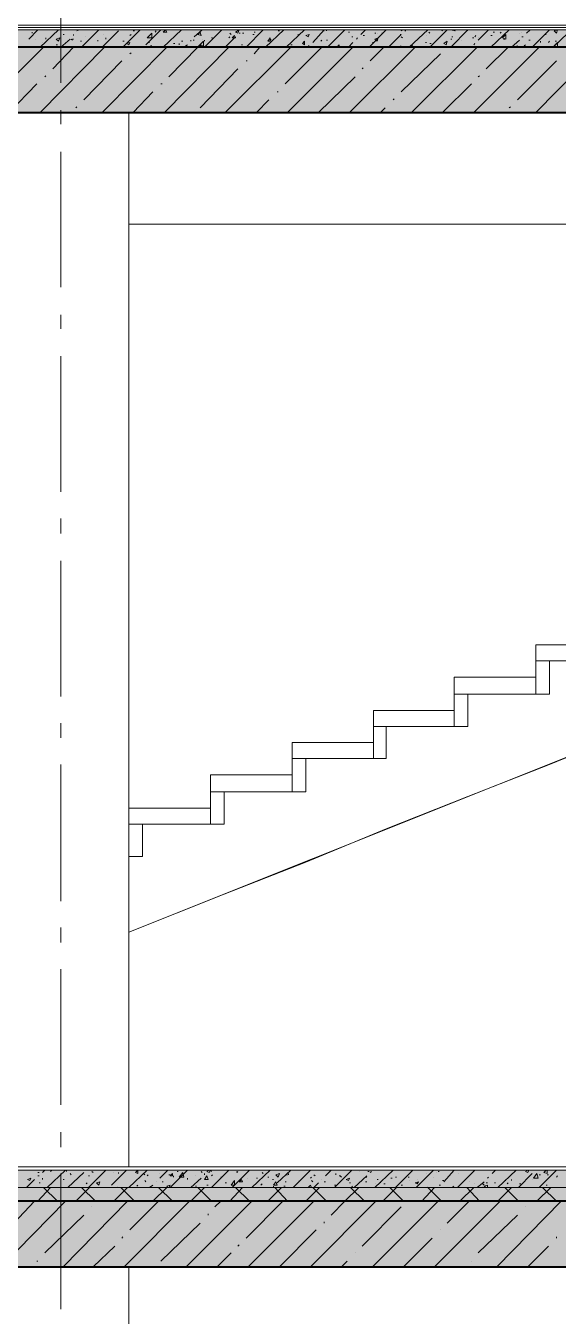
# Model space of a CAD drawing. Header units: millimetres. Extents: x -135211 to 49383, y -8033 to 228499.
# Drawn here: x -87975 to -86015, y 48103 to 52855 of the extents above; entities that cross this region are included whole.
import ezdxf

# ---------------------------------------------------------------- set-up
doc = ezdxf.new("R2010")
doc.units = ezdxf.units.MM
doc.layers.add('PDF _Геометрия', color=7, linetype='Continuous', true_color=0x1d1d1d)
doc.layers.add('PDF _Сплошная заливка', color=7, linetype='Continuous', true_color=0xffffff)

msp = doc.modelspace()

# ---------------------------------------------------------------- hatches: boundary and pattern name
at = {"layer": 'PDF _Сплошная заливка', "transparency": 33554559}
h = msp.add_hatch(color=256, dxfattribs=at)
h.paths.add_polyline_path([(-77398.8, 52535.5), (-77398.8, 52776.4), (-103546, 52776.4), (-103546, 52535.5)])
h.paths.add_polyline_path([(146.8, 52535.5), (146.8, 52776.4), (-22999.7, 52776.4), (-22999.7, 52535.5)])
h.paths.add_polyline_path([(-23351, 52535.5), (-23351, 52776.4), (-26352.2, 52776.4), (-26352.2, 52535.5)])
h.paths.add_polyline_path([(-26398.8, 52535.5), (-26398.8, 52776.4), (-44097.3, 52776.4), (-44097.3, 52535.5)])
h.paths.add_polyline_path([(-45350.3, 52535.5), (-45350.3, 52776.4), (-50899.8, 52776.4), (-50899.8, 52535.5)])
h = msp.add_hatch(color=256, dxfattribs=at)
h.paths.add_polyline_path([(-65546.2, 48285.5), (-65546.2, 48526.4), (-101294, 48526.4), (-101294, 48285.5)])
h.paths.add_polyline_path([(146.8, 48285.5), (146.8, 48526.4), (-22999.7, 48526.4), (-22999.7, 48285.5)])
h.paths.add_polyline_path([(-23351, 48285.5), (-23351, 48526.4), (-26352.2, 48526.4), (-26352.2, 48285.5)])
h.paths.add_polyline_path([(-26398.8, 48285.5), (-26398.8, 48526.4), (-44097.3, 48526.4), (-44097.3, 48285.5)])
h.paths.add_polyline_path([(-45350.3, 48285.5), (-45350.3, 48526.4), (-50899.8, 48526.4), (-50899.8, 48285.5)])
h.paths.add_polyline_path([(-50950.6, 48285.5), (-50950.6, 48526.4), (-65296.5, 48526.4), (-65296.5, 48285.5)])

# ---------------------------------------------------------------- linework, layer by layer
at = {"layer": 'PDF _Геометрия', "color": 7, "lineweight": 40}
for points in [[(-103546.5, 53454.1), (-103546.5, 52776.8), (-103546.5, 52535.5), (-103546.5, 52235), (-103296.8, 52235), (-103296.8, 52535.5), (-101294.5, 52535.5), (-101294.5, 52124.9), (-101044.8, 52124.9), (-101044.8, 52535.5), (-98695.4, 52535.5), (-98695.4, 52124.9), (-98445.7, 52124.9), (-98445.7, 52535.5), (-77648.6, 52535.5)], [(-77648.6, 53356.7), (-77648.6, 52776.8), (-103296.8, 52776.8), (-103296.8, 53454.1)], [(-77648.6, 48526.8), (-101294.5, 48526.8), (-101294.5, 48285.5), (-101294.5, 48073.9), (-103546.5, 48073.9), (-103546.5, 47836.8), (-103546.5, 45157.3), (-104046, 45157.3), (-104046, 44556.2), (-99774.8, 44556.2), (-99774.8, 45157.3), (-103296.8, 45157.3), (-103296.8, 47836.8), (-101294.5, 47836.8), (-101044.8, 47836.8), (-101044.8, 48285.5), (-65546.2, 48285.5)]]:
    msp.add_lwpolyline(points, dxfattribs=at)
at = {"layer": 'PDF _Геометрия', "color": 7, "lineweight": 9}
for points in [[(-87846.1, 52645.6), (-87846.1, 53145.1)], [(-77648.6, 52848.8), (-95546, 52848.8), (-103296.8, 52848.8)], [(-77648.6, 52840.3), (-95546, 52840.3), (-103296.8, 52840.3)], [(-87846.1, 52493.2), (-87846.1, 52544)], [(-85746.5, 50516.3), (-86047, 50516.3), (-86047, 50393.6), (-86347.5, 50393.6), (-86347.5, 50275.1), (-86648.1, 50275.1), (-86648.1, 50156.5), (-86944.4, 50156.5), (-86944.4, 50033.8), (-87245, 50033.8), (-87245, 49915.2), (-87545.5, 49915.2), (-87545.5, 49796.7), (-87596.3, 49796.7), (-87596.3, 52124.9), (-84197.1, 52124.9), (-87596.3, 52124.9), (-87596.3, 52535.5), (-87596.3, 48653.8), (-87596.3, 49517.3), (-84197.1, 50876.2)], [(-87846.1, 51892.1), (-87846.1, 52391.6)], [(-87846.1, 51739.7), (-87846.1, 51790.5)], [(-87846.1, 51138.6), (-87846.1, 51638.1)], [(-87846.1, 50986.2), (-87846.1, 51041.2)], [(-87846.1, 50385.1), (-87846.1, 50884.6)], [(-85746.5, 50258.1), (-86047, 50135.4), (-86347.5, 50016.8), (-86648.1, 49898.3), (-86944.4, 49775.6), (-87245, 49657), (-87596.3, 49517.3), (-87596.3, 49915.2), (-87245, 49915.2), (-87245, 50033.8), (-86944.4, 50033.8), (-86944.4, 50156.5), (-86648.1, 50156.5), (-86648.1, 50275.1), (-86347.5, 50275.1), (-86347.5, 50393.6), (-86047, 50393.6), (-86047, 50516.3), (-85746.5, 50516.3)], [(-87846.1, 50232.7), (-87846.1, 50287.8)], [(-87846.1, 49631.6), (-87846.1, 50135.4)], [(-87846.1, 49479.2), (-87846.1, 49534.3)], [(-87846.1, 48882.4), (-87846.1, 49381.9)], [(-86529.6, 48653.8), (-86428, 48653.8), (-85467.1, 48653.8), (-85467.1, 48954.3), (-84667, 48954.3)], [(-87846.1, 48725.8), (-87846.1, 48780.8)], [(-77648.6, 48641.1), (-91397.6, 48641.1), (-98644.6, 48641.1), (-98695.4, 48641.1)], [(-87846.1, 48128.9), (-87846.1, 48628.4)], [(-77648.6, 48577.6), (-91397.6, 48577.6), (-98644.6, 48577.6), (-98695.4, 48577.6), (-100994, 48577.6), (-101336.8, 48577.6)], [(-82897.6, 48285.5), (-82897.6, 45157.3), (-83397.1, 45157.3), (-83397.1, 48285.5), (-83397.1, 47874.9), (-87596.3, 47874.9), (-87596.3, 48285.5), (-87596.3, 45195.4), (-87596.3, 47874.9)]]:
    msp.add_lwpolyline(points, dxfattribs=at)
for points in [[(-95546, 52776.8), (-77648.6, 52776.8), (-77648.6, 52840.3), (-77648.6, 52848.8), (-77648.6, 52857.2), (-95546, 52857.2), (-95546, 52848.8), (-95546, 52840.3)], [(-85797.2, 50575.6), (-85797.2, 50516.3), (-86097.8, 50516.3), (-86097.8, 50575.6)], [(-86097.8, 50516.3), (-86097.8, 50393.6), (-86047, 50393.6), (-86047, 50516.3)], [(-86097.8, 50457.1), (-86097.8, 50393.6), (-86398.3, 50393.6), (-86398.3, 50457.1)], [(-86398.3, 50393.6), (-86398.3, 50275.1), (-86347.5, 50275.1), (-86347.5, 50393.6)], [(-86398.3, 50334.3), (-86398.3, 50275.1), (-86694.7, 50275.1), (-86694.7, 50334.3)], [(-86694.7, 50275.1), (-86694.7, 50156.5), (-86648.1, 50156.5), (-86648.1, 50275.1)], [(-86694.7, 50215.8), (-86694.7, 50156.5), (-86995.2, 50156.5), (-86995.2, 50215.8)], [(-86995.2, 50156.5), (-86995.2, 50033.8), (-86944.4, 50033.8), (-86944.4, 50156.5)], [(-86995.2, 50097.3), (-86995.2, 50033.8), (-87295.8, 50033.8), (-87295.8, 50097.3)], [(-87295.8, 50033.8), (-87295.8, 49915.2), (-87245, 49915.2), (-87245, 50033.8)], [(-87295.8, 49974.5), (-87295.8, 49915.2), (-87596.3, 49915.2), (-87596.3, 49974.5)], [(-91397.6, 48526.8), (-77648.6, 48526.8), (-77648.6, 48577.6), (-77648.6, 48641.1), (-77648.6, 48653.8), (-91397.6, 48653.8), (-91397.6, 48641.1), (-91397.6, 48577.6)]]:
    msp.add_lwpolyline(points, close=True, dxfattribs=at)
at = {"layer": 'PDF _Геометрия', "lineweight": 9}
for points in [[(-87964.6, 52806.4), (-87930.7, 52840.3)], [(-87922.2, 52776.8), (-87854.5, 52840.3)], [(-87786.8, 52836.1), (-87778.3, 52840.3)], [(-87769.9, 52776.8), (-87706.4, 52840.3), (-87702.1, 52840.3)], [(-87702.1, 52840.3), (-87702.1, 52840.3)], [(-87617.5, 52776.8), (-87554, 52840.3)], [(-87532.8, 52785.3), (-87477.8, 52840.3)], [(-87469.3, 52776.8), (-87401.6, 52840.3)], [(-87355, 52814.9), (-87325.4, 52840.3)], [(-87316.9, 52776.8), (-87253.4, 52840.3)], [(-87164.5, 52776.8), (-87101, 52840.3)], [(-87092.6, 52776.8), (-87024.8, 52840.3)], [(-87016.4, 52776.8), (-86948.6, 52840.3)], [(-86974, 52840.3), (-86974, 52840.3)], [(-86919, 52793.7), (-86876.7, 52840.3)], [(-86868.2, 52840.3), (-86868.2, 52836.1)], [(-86864, 52776.8), (-86800.5, 52840.3)], [(-86741.2, 52823.4), (-86724.3, 52840.3)], [(-86711.6, 52776.8), (-86648.1, 52840.3)], [(-86593.1, 52836.1), (-86588.8, 52840.3)], [(-86563.4, 52776.8), (-86495.7, 52840.3)], [(-86487.2, 52776.8), (-86423.7, 52840.3)], [(-86444.9, 52840.3), (-86440.7, 52836.1)], [(-86411, 52776.8), (-86347.5, 52840.3)], [(-86411, 52840.3), (-86411, 52840.3)], [(-86411, 52840.3), (-86394.1, 52836.1), (-86398.3, 52840.3)], [(-86309.4, 52802.2), (-86271.4, 52840.3)], [(-86262.9, 52776.8), (-86195.2, 52840.3)], [(-86131.7, 52827.6), (-86119, 52840.3)], [(-86110.5, 52776.8), (-86047, 52840.3)], [(-86106.3, 52840.3), (-86102, 52840.3)], [(-87951.9, 52827.6), (-87951.9, 52831.8)], [(-87939.2, 52806.4), (-87939.2, 52806.4)], [(-87913.8, 52793.7), (-87913.8, 52793.7)], [(-87901.1, 52810.7), (-87901.1, 52806.4)], [(-87846.1, 52776.8), (-87812.2, 52806.4)], [(-87837.6, 52823.4), (-87833.4, 52823.4)], [(-87808, 52806.4), (-87803.7, 52802.2)], [(-87803.7, 52806.4), (-87799.5, 52806.4)], [(-87799.5, 52819.1), (-87799.5, 52823.4)], [(-87774.1, 52798), (-87769.9, 52798)], [(-87757.2, 52814.9), (-87757.2, 52814.9)], [(-87710.6, 52802.2), (-87710.6, 52798)], [(-87693.7, 52776.8), (-87634.4, 52836.1)], [(-87689.4, 52823.4), (-87689.4, 52823.4)], [(-87681, 52806.4), (-87681, 52810.7)], [(-87617.5, 52798), (-87613.2, 52798)], [(-87592.1, 52819.1), (-87587.8, 52823.4)], [(-87579.4, 52836.1), (-87575.1, 52836.1)], [(-87524.3, 52793.7), (-87520.1, 52793.7)], [(-87498.9, 52831.8), (-87494.7, 52836.1)], [(-87448.1, 52666.7), (-87342.3, 52776.8), (-87338.1, 52781), (-87321.2, 52798), (-87321.2, 52781), (-87338.1, 52781), (-87350.8, 52776.8)], [(-87401.6, 52798), (-87397.3, 52798)], [(-87367.7, 52798), (-87367.7, 52802.2)], [(-87359.3, 52802.2), (-87355, 52802.2)], [(-87325.4, 52806.4), (-87325.4, 52806.4)], [(-87316.9, 52798), (-87316.9, 52802.2)], [(-87291.5, 52810.7), (-87287.3, 52810.7)], [(-87240.7, 52776.8), (-87202.6, 52814.9)], [(-87228, 52810.7), (-87223.8, 52814.9)], [(-87223.8, 52827.6), (-87219.6, 52823.4)], [(-87189.9, 52827.6), (-87185.7, 52827.6)], [(-87177.2, 52827.6), (-87173, 52827.6)], [(-87139.1, 52823.4), (-87134.9, 52823.4)], [(-87134.9, 52831.8), (-87130.7, 52831.8)], [(-87075.6, 52806.4), (-87071.4, 52802.2)], [(-87046, 52836.1), (-87041.8, 52836.1)], [(-86974, 52823.4), (-86969.8, 52819.1)], [(-86889.4, 52798), (-86885.1, 52802.2)], [(-86880.9, 52836.1), (-86876.7, 52836.1)], [(-86868.2, 52802.2), (-86864, 52802.2)], [(-86787.8, 52831.8), (-86783.6, 52831.8)], [(-86787.8, 52776.8), (-86770.9, 52793.7)], [(-86758.2, 52806.4), (-86753.9, 52810.7)], [(-86732.8, 52819.1), (-86728.5, 52819.1)], [(-86698.9, 52793.7), (-86694.7, 52793.7)], [(-86690.4, 52827.6), (-86686.2, 52827.6)], [(-86682, 52827.6), (-86682, 52827.6)], [(-86665, 52827.6), (-86660.8, 52827.6)], [(-86639.6, 52776.8), (-86593.1, 52823.4), (-86597.3, 52823.4)], [(-86593.1, 52814.9), (-86588.8, 52810.7)], [(-86580.4, 52836.1), (-86576.1, 52836.1)], [(-86504.2, 52793.7), (-86499.9, 52793.7)], [(-86499.9, 52819.1), (-86499.9, 52819.1)], [(-86491.5, 52831.8), (-86487.2, 52827.6)], [(-86411, 52806.4), (-86406.8, 52806.4)], [(-86406.8, 52814.9), (-86402.6, 52814.9)], [(-86372.9, 52802.2), (-86372.9, 52802.2)], [(-86347.5, 52836.1), (-86347.5, 52836.1)], [(-86330.6, 52810.7), (-86326.4, 52810.7)], [(-86322.1, 52814.9), (-86317.9, 52819.1)], [(-86309.4, 52810.7), (-86309.4, 52810.7)], [(-86262.9, 52819.1), (-86258.7, 52819.1)], [(-86254.4, 52831.8), (-86250.2, 52831.8)], [(-86229, 52827.6), (-86224.8, 52831.8)], [(-86216.3, 52806.4), (-86212.1, 52806.4)], [(-86182.5, 52776.8), (-86186.7, 52776.8), (-86157.1, 52802.2)], [(-86157.1, 52827.6), (-86157.1, 52827.6)], [(-86148.6, 52831.8), (-86148.6, 52831.8)], [(-86148.6, 52814.9), (-86144.4, 52814.9)], [(-86123.2, 52802.2), (-86119, 52802.2)], [(-86080.9, 52798), (-86080.9, 52793.7)], [(-86063.9, 52823.4), (-86059.7, 52823.4)], [(-86051.2, 52793.7), (-86047, 52798)], [(-86034.3, 52776.8), (-85979.3, 52827.6)], [(-86025.8, 52798), (-86021.6, 52798)], [(-88150.8, 52535.5), (-87909.6, 52776.8)], [(-87922.2, 52535.5), (-87685.2, 52776.8)], [(-87875.7, 52696.4), (-87799.5, 52776.8)], [(-87863, 52785.3), (-87858.8, 52785.3)], [(-87693.7, 52535.5), (-87456.6, 52776.8)], [(-87592.1, 52751.4), (-87587.8, 52755.6)], [(-87515.9, 52781), (-87511.6, 52781)], [(-87498.9, 52776.8), (-87498.9, 52776.8)], [(-87465.1, 52535.5), (-87228, 52776.8)], [(-87431.2, 52789.5), (-87427, 52789.5)], [(-87427, 52789.5), (-87427, 52789.5)], [(-87410, 52785.3), (-87410, 52789.5)], [(-87393.1, 52776.8), (-87380.4, 52785.3)], [(-87350.8, 52776.8), (-87350.8, 52776.8)], [(-87333.9, 52785.3), (-87329.6, 52785.3)], [(-87240.7, 52535.5), (-86999.4, 52776.8)], [(-87236.5, 52781), (-87236.5, 52781)], [(-87181.5, 52785.3), (-87177.2, 52785.3)], [(-87143.4, 52776.8), (-87139.1, 52776.8)], [(-87134.9, 52751.4), (-87113.7, 52776.8)], [(-87046, 52776.8), (-87046, 52776.8)], [(-87020.6, 52641.3), (-86885.1, 52776.8)], [(-87012.1, 52535.5), (-86770.9, 52776.8)], [(-86999.4, 52785.3), (-86995.2, 52785.3)], [(-86935.9, 52781), (-86931.7, 52781)], [(-86800.5, 52776.8), (-86796.3, 52776.8)], [(-86783.6, 52535.5), (-86542.3, 52776.8)], [(-86707.4, 52726), (-86656.6, 52776.8)], [(-86694.7, 52776.8), (-86694.7, 52776.8)], [(-86694.7, 52776.8), (-86694.7, 52776.8)], [(-86597.3, 52776.8), (-86593.1, 52781)], [(-86593.1, 52611.7), (-86449.1, 52751.4)], [(-86555, 52781), (-86550.7, 52781)], [(-86555, 52535.5), (-86313.7, 52776.8)], [(-86487.2, 52789.5), (-86483, 52789.5)], [(-86326.4, 52785.3), (-86322.1, 52789.5)], [(-86326.4, 52535.5), (-86085.1, 52776.8), (-86080.9, 52776.8)], [(-86279.8, 52696.4), (-86199.4, 52776.8)], [(-86178.2, 52776.8), (-86165.5, 52781), (-86169.8, 52776.8)], [(-86178.2, 52776.8), (-86178.2, 52776.8)], [(-86140.1, 52781), (-86135.9, 52785.3)], [(-86097.8, 52535.5), (-85860.7, 52776.8)], [(-87761.4, 52582.1), (-87621.7, 52726)], [(-87333.9, 52552.5), (-87194.2, 52696.4)], [(-87164.5, 52726), (-87160.3, 52726)], [(-86737, 52696.4), (-86732.8, 52700.6)], [(-86165.5, 52582.1), (-86021.6, 52726)], [(-87905.3, 52666.7), (-87901.1, 52671)], [(-86897.8, 52535.5), (-86762.4, 52666.7)], [(-86309.4, 52666.7), (-86305.2, 52671)], [(-88036.5, 52535.5), (-87934.9, 52641.3)], [(-87579.4, 52535.5), (-87507.4, 52611.7)], [(-87477.8, 52641.3), (-87473.5, 52641.3)], [(-87050.2, 52611.7), (-87046, 52611.7)], [(-86440.7, 52535.5), (-86334.8, 52641.3)], [(-87791, 52552.5), (-87786.8, 52556.7)], [(-87126.4, 52535.5), (-87079.9, 52582.1)], [(-86622.7, 52582.1), (-86618.5, 52586.3)], [(-86195.2, 52552.5), (-86190.9, 52556.7)], [(-86669.3, 52535.5), (-86652.3, 52552.5)], [(-87930.7, 48632.6), (-87926.5, 48632.6)], [(-87930.7, 48619.9), (-87926.5, 48619.9)], [(-87913.8, 48632.6), (-87905.3, 48641.1)], [(-87913.8, 48611.5), (-87913.8, 48607.2)], [(-87896.9, 48577.6), (-87829.1, 48641.1)], [(-87884.2, 48636.9), (-87879.9, 48641.1)], [(-87824.9, 48641.1), (-87824.9, 48636.9)], [(-87820.7, 48577.6), (-87761.4, 48632.6)], [(-87812.2, 48628.4), (-87808, 48624.2)], [(-87744.5, 48577.6), (-87681, 48641.1)], [(-87744.5, 48619.9), (-87740.2, 48619.9)], [(-87731.8, 48636.9), (-87727.5, 48632.6)], [(-87659.8, 48586.1), (-87604.8, 48641.1)], [(-87651.3, 48632.6), (-87651.3, 48632.6)], [(-87634.4, 48632.6), (-87634.4, 48628.4)], [(-87596.3, 48577.6), (-87528.6, 48641.1)], [(-87541.3, 48628.4), (-87537, 48624.2)], [(-87528.6, 48619.9), (-87524.3, 48624.2)], [(-87482, 48611.5), (-87452.4, 48641.1)], [(-87482, 48628.4), (-87482, 48628.4)], [(-87448.1, 48624.2), (-87443.9, 48624.2)], [(-87443.9, 48577.6), (-87380.4, 48641.1)], [(-87431.2, 48619.9), (-87431.2, 48615.7)], [(-87418.5, 48636.9), (-87414.3, 48636.9)], [(-87380.4, 48607.2), (-87380.4, 48611.5)], [(-87367.7, 48577.6), (-87329.6, 48611.5)], [(-87350.8, 48619.9), (-87350.8, 48619.9)], [(-87329.6, 48636.9), (-87325.4, 48632.6)], [(-87316.9, 48624.2), (-87316.9, 48628.4)], [(-87291.5, 48636.9), (-87295.8, 48641.1), (-87300, 48632.6), (-87308.5, 48636.9), (-87300, 48641.1)], [(-87304.2, 48641.1), (-87304.2, 48641.1)], [(-87291.5, 48577.6), (-87228, 48641.1)], [(-87291.5, 48619.9), (-87287.3, 48624.2)], [(-87257.7, 48615.7), (-87253.4, 48615.7)], [(-87215.3, 48577.6), (-87151.8, 48641.1)], [(-87198.4, 48636.9), (-87198.4, 48632.6), (-87194.2, 48636.9)], [(-87160.3, 48611.5), (-87160.3, 48611.5)], [(-87143.4, 48577.6), (-87075.6, 48641.1)], [(-87126.4, 48611.5), (-87122.2, 48611.5)], [(-87105.3, 48632.6), (-87101, 48628.4)], [(-87084.1, 48615.7), (-87079.9, 48615.7)], [(-87050.2, 48594.5), (-86999.4, 48641.1)], [(-87016.4, 48624.2), (-87012.1, 48624.2)], [(-87007.9, 48628.4), (-87007.9, 48624.2)], [(-86991, 48577.6), (-86927.5, 48641.1)], [(-86927.5, 48611.5), (-86923.2, 48615.7)], [(-86914.8, 48624.2), (-86910.5, 48619.9)], [(-86902.1, 48641.1), (-86897.8, 48641.1)], [(-86872.4, 48619.9), (-86851.3, 48641.1)], [(-86838.6, 48577.6), (-86775.1, 48641.1)], [(-86834.4, 48624.2), (-86834.4, 48628.4)], [(-86821.7, 48619.9), (-86817.4, 48619.9), (-86813.2, 48615.7)], [(-86766.6, 48577.6), (-86720.1, 48619.9)], [(-86745.5, 48636.9), (-86745.5, 48636.9)], [(-86724.3, 48615.7), (-86720.1, 48615.7)], [(-86715.8, 48636.9), (-86711.6, 48636.9)], [(-86707.4, 48632.6), (-86703.1, 48636.9)], [(-86690.4, 48577.6), (-86622.7, 48641.1)], [(-86631.2, 48611.5), (-86626.9, 48611.5)], [(-86614.2, 48577.6), (-86550.7, 48641.1)], [(-86614.2, 48615.7), (-86610, 48615.7)], [(-86567.7, 48615.7), (-86563.4, 48615.7)], [(-86538, 48577.6), (-86474.5, 48641.1)], [(-86499.9, 48628.4), (-86499.9, 48628.4)], [(-86474.5, 48615.7), (-86474.5, 48615.7)], [(-86461.8, 48632.6), (-86461.8, 48632.6)], [(-86457.6, 48636.9), (-86453.4, 48636.9)], [(-86436.4, 48598.8), (-86398.3, 48641.1)], [(-86385.6, 48577.6), (-86322.1, 48641.1)], [(-86381.4, 48628.4), (-86381.4, 48628.4)], [(-86292.5, 48641.1), (-86292.5, 48641.1)], [(-86284.1, 48641.1), (-86279.8, 48641.1)], [(-86279.8, 48641.1), (-86279.8, 48641.1)], [(-86275.6, 48611.5), (-86271.4, 48615.7)], [(-86258.7, 48628.4), (-86246, 48641.1)], [(-86237.5, 48577.6), (-86169.8, 48641.1)], [(-86161.3, 48577.6), (-86110.5, 48628.4)], [(-86123.2, 48641.1), (-86127.4, 48632.6), (-86135.9, 48636.9), (-86127.4, 48641.1)], [(-86097.8, 48641.1), (-86097.8, 48641.1)], [(-86097.8, 48619.9), (-86097.8, 48619.9)], [(-86085.1, 48577.6), (-86021.6, 48641.1)], [(-86085.1, 48624.2), (-86080.9, 48624.2)], [(-86055.5, 48641.1), (-86055.5, 48628.4), (-86068.2, 48632.6), (-86059.7, 48641.1)], [(-86055.5, 48624.2), (-86051.2, 48624.2)], [(-86021.6, 48615.7), (-86017.4, 48619.9)], [(-87973, 48577.6), (-87943.4, 48607.2)], [(-87930.7, 48526.8), (-87884.2, 48577.6)], [(-87926.5, 48594.5), (-87922.2, 48594.5)], [(-87858.8, 48526.8), (-87909.6, 48577.6)], [(-87863, 48577.6), (-87863, 48577.6)], [(-87837.6, 48607.2), (-87833.4, 48607.2)], [(-87791, 48526.8), (-87740.2, 48577.6)], [(-87719.1, 48526.8), (-87769.9, 48577.6)], [(-87752.9, 48590.3), (-87748.7, 48594.5)], [(-87706.4, 48598.8), (-87706.4, 48598.8)], [(-87651.3, 48526.8), (-87600.5, 48577.6)], [(-87638.6, 48607.2), (-87638.6, 48607.2)], [(-87638.6, 48581.8), (-87638.6, 48581.8)], [(-87575.1, 48526.8), (-87625.9, 48577.6)], [(-87566.7, 48581.8), (-87562.4, 48586.1)], [(-87537, 48603), (-87532.8, 48598.8)], [(-87520.1, 48577.6), (-87507.4, 48586.1)], [(-87507.4, 48526.8), (-87456.6, 48577.6)], [(-87494.7, 48598.8), (-87494.7, 48598.8)], [(-87435.4, 48526.8), (-87486.2, 48577.6)], [(-87473.5, 48598.8), (-87469.3, 48598.8)], [(-87452.4, 48577.6), (-87456.6, 48581.8), (-87443.9, 48586.1), (-87448.1, 48577.6)], [(-87367.7, 48526.8), (-87316.9, 48577.6)], [(-87350.8, 48581.8), (-87346.6, 48581.8)], [(-87291.5, 48526.8), (-87342.3, 48577.6)], [(-87308.5, 48586.1), (-87304.2, 48586.1)], [(-87240.7, 48594.5), (-87236.5, 48594.5)], [(-87223.8, 48526.8), (-87177.2, 48577.6)], [(-87151.8, 48526.8), (-87202.6, 48577.6)], [(-87198.4, 48577.6), (-87198.4, 48577.6)], [(-87109.5, 48586.1), (-87105.3, 48590.3)], [(-87084.1, 48526.8), (-87033.3, 48577.6)], [(-87067.2, 48607.2), (-87062.9, 48607.2)], [(-87062.9, 48577.6), (-87062.9, 48581.8)], [(-87012.1, 48526.8), (-87058.7, 48577.6)], [(-87024.8, 48581.8), (-87020.6, 48581.8)], [(-87020.6, 48598.8), (-87016.4, 48598.8)], [(-86969.8, 48603), (-86969.8, 48603)], [(-86944.4, 48526.8), (-86893.6, 48577.6)], [(-86935.9, 48577.6), (-86927.5, 48586.1), (-86923.2, 48577.6)], [(-86923.2, 48603), (-86919, 48598.8)], [(-86868.2, 48526.8), (-86919, 48577.6)], [(-86914.8, 48577.6), (-86897.8, 48594.5)], [(-86906.3, 48577.6), (-86902.1, 48577.6)], [(-86885.1, 48607.2), (-86885.1, 48607.2)], [(-86876.7, 48598.8), (-86872.4, 48598.8)], [(-86851.3, 48476), (-86800.5, 48526.8), (-86749.7, 48577.6), (-86745.5, 48577.6)], [(-86838.6, 48586.1), (-86834.4, 48586.1)], [(-86783.6, 48594.5), (-86779.3, 48594.5)], [(-86728.5, 48526.8), (-86779.3, 48577.6)], [(-86775.1, 48581.8), (-86770.9, 48577.6)], [(-86724.3, 48598.8), (-86720.1, 48598.8)], [(-86686.2, 48590.3), (-86686.2, 48590.3)], [(-86682, 48607.2), (-86677.7, 48607.2)], [(-86669.3, 48598.8), (-86669.3, 48594.5)], [(-86660.8, 48526.8), (-86610, 48577.6)], [(-86656.6, 48590.3), (-86652.3, 48590.3)], [(-86584.6, 48526.8), (-86635.4, 48577.6)], [(-86593.1, 48586.1), (-86588.8, 48586.1)], [(-86563.4, 48603), (-86563.4, 48603)], [(-86533.8, 48607.2), (-86533.8, 48607.2)], [(-86516.9, 48526.8), (-86470.3, 48577.6)], [(-86495.7, 48581.8), (-86495.7, 48581.8)], [(-86444.9, 48526.8), (-86495.7, 48577.6)], [(-86453.4, 48586.1), (-86449.1, 48586.1)], [(-86440.7, 48603), (-86436.4, 48603)], [(-86402.6, 48581.8), (-86398.3, 48577.6)], [(-86377.2, 48526.8), (-86326.4, 48577.6)], [(-86305.2, 48526.8), (-86351.8, 48577.6)], [(-86343.3, 48598.8), (-86343.3, 48598.8)], [(-86322.1, 48590.3), (-86322.1, 48590.3)], [(-86313.7, 48577.6), (-86288.3, 48598.8)], [(-86309.4, 48577.6), (-86305.2, 48577.6)], [(-86292.5, 48590.3), (-86288.3, 48586.1)], [(-86292.5, 48581.8), (-86292.5, 48581.8)], [(-86279.8, 48577.6), (-86288.3, 48581.8), (-86275.6, 48586.1), (-86275.6, 48577.6)], [(-86279.8, 48594.5), (-86275.6, 48594.5)], [(-86250.2, 48594.5), (-86246, 48594.5)], [(-86237.5, 48526.8), (-86186.7, 48577.6)], [(-86212.1, 48603), (-86207.9, 48603)], [(-86161.3, 48526.8), (-86212.1, 48577.6)], [(-86203.6, 48590.3), (-86199.4, 48594.5)], [(-86186.7, 48607.2), (-86186.7, 48603)], [(-86157.1, 48590.3), (-86152.8, 48590.3)], [(-86110.5, 48607.2), (-86110.5, 48607.2)], [(-86093.6, 48526.8), (-86042.8, 48577.6)], [(-86021.6, 48526.8), (-86072.4, 48577.6)], [(-86059.7, 48586.1), (-86055.5, 48586.1)], [(-88066.2, 48285.5), (-87829.1, 48526.8)], [(-88019.6, 48446.4), (-87943.4, 48526.8)], [(-87837.6, 48285.5), (-87600.5, 48526.8)], [(-87613.2, 48285.5), (-87372, 48526.8)], [(-87592.1, 48421), (-87486.2, 48526.8)], [(-87384.6, 48285.5), (-87143.4, 48526.8)], [(-87278.8, 48505.6), (-87257.7, 48526.8)], [(-87164.5, 48391.3), (-87029.1, 48526.8)], [(-87156.1, 48285.5), (-86914.8, 48526.8)], [(-86927.5, 48285.5), (-86686.2, 48526.8)], [(-86698.9, 48285.5), (-86457.6, 48526.8)], [(-86470.3, 48285.5), (-86229, 48526.8)], [(-86423.7, 48446.4), (-86343.3, 48526.8)], [(-86241.7, 48285.5), (-86004.7, 48526.8)], [(-87905.3, 48336.3), (-87761.4, 48476)], [(-87731.8, 48505.6), (-87731.8, 48505.6)], [(-87304.2, 48476), (-87304.2, 48480.2)], [(-86737, 48361.7), (-86593.1, 48505.6)], [(-86309.4, 48336.3), (-86165.5, 48476)], [(-86135.9, 48505.6), (-86135.9, 48505.6)], [(-87477.8, 48306.7), (-87333.9, 48446.4)], [(-87041.8, 48285.5), (-86906.3, 48421)], [(-86876.7, 48446.4), (-86876.7, 48450.6)], [(-86449.1, 48421), (-86449.1, 48421)], [(-87621.7, 48391.3), (-87617.5, 48395.6)], [(-86584.6, 48285.5), (-86478.8, 48391.3)], [(-86021.6, 48391.3), (-86021.6, 48395.6)], [(-87727.5, 48285.5), (-87647.1, 48361.7)], [(-87270.4, 48285.5), (-87219.6, 48336.3)], [(-87194.2, 48361.7), (-87189.9, 48365.9)], [(-86762.4, 48336.3), (-86762.4, 48336.3)], [(-86127.4, 48285.5), (-86051.2, 48361.7)], [(-87934.9, 48306.7), (-87930.7, 48306.7)], [(-86813.2, 48285.5), (-86792, 48306.7)], [(-86334.8, 48306.7), (-86334.8, 48306.7)]]:
    msp.add_lwpolyline(points, dxfattribs=at)
for points in [[(-87460.8, 52840.3), (-87456.6, 52831.8), (-87469.3, 52831.8)], [(-87189.9, 52840.3), (-87194.2, 52827.6), (-87202.6, 52831.8)], [(-86017.4, 52840.3), (-86021.6, 52827.6), (-86030.1, 52836.1)], [(-87850.3, 52810.7), (-87854.5, 52798), (-87863, 52806.4)], [(-87592.1, 52793.7), (-87596.3, 52785.3), (-87604.8, 52789.5)], [(-87511.6, 52810.7), (-87528.6, 52810.7), (-87511.6, 52827.6)], [(-87333.9, 52831.8), (-87329.6, 52819.1), (-87342.3, 52823.4)], [(-87206.9, 52819.1), (-87202.6, 52810.7), (-87215.3, 52810.7)], [(-87075.6, 52810.7), (-87075.6, 52798), (-87084.1, 52798)], [(-86948.6, 52798), (-86948.6, 52785.3), (-86957.1, 52789.5)], [(-86931.7, 52823.4), (-86935.9, 52814.9), (-86944.4, 52819.1)], [(-86770.9, 52814.9), (-86775.1, 52814.9)], [(-86677.7, 52810.7), (-86682, 52798), (-86690.4, 52806.4)], [(-86423.7, 52798), (-86428, 52785.3), (-86436.4, 52789.5)], [(-86207.9, 52806.4), (-86220.6, 52810.7), (-86207.9, 52823.4)], [(-86017.4, 52776.8), (-86030.1, 52781), (-86017.4, 52793.7)], [(-86952.9, 52789.5), (-86957.1, 52789.5)], [(-86821.7, 52785.3), (-86821.7, 52776.8), (-86830.1, 52776.8)], [(-87956.1, 48611.5), (-87960.3, 48603), (-87968.8, 48607.2)], [(-87562.4, 48641.1), (-87562.4, 48628.4), (-87570.9, 48632.6)], [(-87435.4, 48628.4), (-87435.4, 48619.9), (-87443.9, 48619.9)], [(-87393.1, 48615.7), (-87410, 48615.7), (-87397.3, 48632.6)], [(-87308.5, 48619.9), (-87304.2, 48607.2), (-87316.9, 48607.2)], [(-87041.8, 48628.4), (-87046, 48615.7), (-87054.5, 48624.2)], [(-86783.6, 48611.5), (-86787.8, 48603), (-86796.3, 48607.2)], [(-86089.3, 48611.5), (-86106.3, 48611.5), (-86093.6, 48628.4)], [(-87702.1, 48598.8), (-87706.4, 48586.1), (-87714.8, 48594.5)], [(-87206.9, 48586.1), (-87219.6, 48586.1), (-87206.9, 48603)], [(-87181.5, 48607.2), (-87177.2, 48598.8), (-87189.9, 48598.8)], [(-87054.5, 48598.8), (-87050.2, 48586.1), (-87062.9, 48586.1)], [(-86529.6, 48598.8), (-86533.8, 48590.3), (-86542.3, 48594.5)]]:
    msp.add_lwpolyline(points, close=True, dxfattribs=at)
at = {"layer": 'PDF _Сплошная заливка', "lineweight": 5, "transparency": 33554559}
for points in [[(-95546, 52840.3), (-95546, 52776.8), (-77648.6, 52840.3), (-77648.6, 52776.8)], [(-91397.6, 48641.1), (-91397.6, 48577.6), (-77648.6, 48641.1), (-77648.6, 48577.6)], [(-91397.6, 48577.6), (-91397.6, 48526.8), (-77648.6, 48577.6), (-77648.6, 48526.8)]]:
    msp.add_solid(points, dxfattribs=at)

doc.saveas('drawing.dxf')
